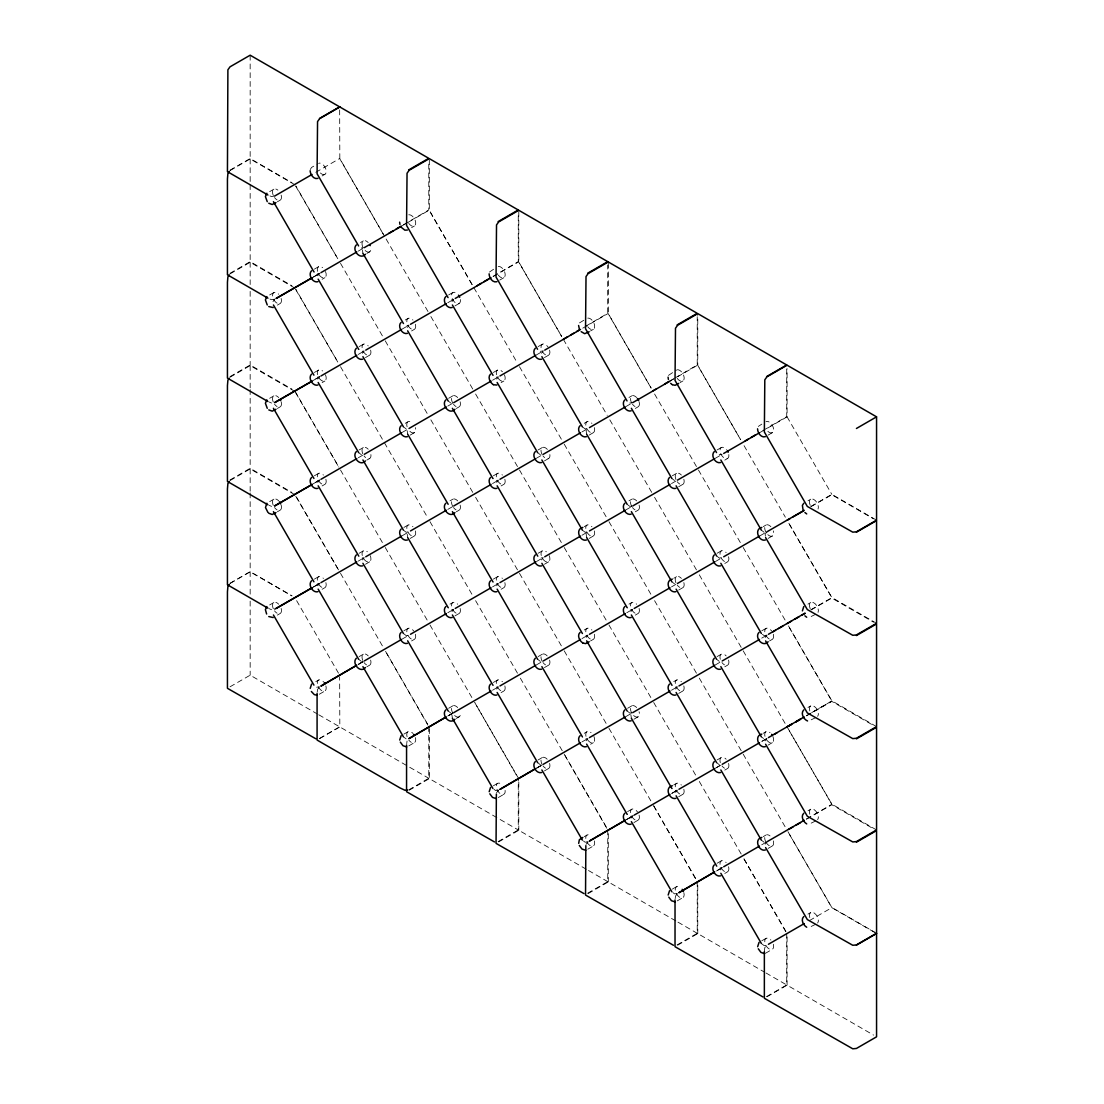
<?xml version="1.0" encoding="UTF-8"?>
<svg xmlns="http://www.w3.org/2000/svg" width="1104" height="1104" viewBox="0 0 1104 1104"><rect width="100%" height="100%" fill="white"/><g stroke="black" fill="none" stroke-linecap="round" stroke-linejoin="round"><path stroke-width="0.75" stroke-dasharray="5 3.75" d="M764.354 951.51L764.81 947.591L766.949 945.121L764.051 945.548L761.346 943.451M317.234 691.987L317.552 689.379L319.691 686.909M406.727 743.641L407.045 741.046M675.179 898.642L675.496 896.034L677.635 893.564M310.224 169.547L311.59 167.422L317.193 164.192M489.445 272.067L496.165 267.513M668.417 375.401L676.531 370.033M758.296 426.42L761.815 424.129M272.964 301.613L274.772 299.322M317.704 275.779L319.511 273.488L316.627 273.902L313.922 271.819M317.704 379.1L319.511 376.809L316.627 377.237M362.443 353.266L364.265 350.975L361.367 351.403L358.662 349.319M407.183 327.446L409.004 325.142L406.106 325.57L403.415 323.486M451.922 301.613L453.744 299.308L450.763 299.695M317.704 482.434L319.511 480.143L316.627 480.571M317.704 585.769L319.511 583.464L316.627 583.892M496.676 379.1L498.484 376.809L495.599 377.237L492.895 375.139M362.443 559.935L364.265 557.644L361.367 558.058L358.662 555.974M541.415 353.266L543.237 350.975M496.676 482.434L498.484 480.143L495.599 480.571L492.895 478.474M582.374 426.806L585.079 428.904L587.977 428.476L586.155 430.767L586.624 434.148M451.922 611.602L453.744 609.298L450.846 609.725L448.155 607.642M496.676 585.769L498.484 583.464L495.599 583.892L492.895 581.808M541.415 559.935L543.237 557.63L540.339 558.058L537.634 555.974M582.374 530.141L585.079 532.225L587.977 531.811L586.155 534.101L586.624 537.482M496.676 689.089L498.484 686.798L495.599 687.226L492.895 685.129M586.155 637.422L587.977 635.131L585.079 635.559L582.374 633.461M630.895 611.588L632.716 609.298L629.818 609.725L627.127 607.642M586.155 740.756L587.977 738.466L585.079 738.893L582.374 736.796M766.949 531.907L765.127 534.198L765.596 537.579M675.648 689.089L677.456 686.798L674.558 687.226L671.867 685.129M765.127 637.532L766.949 635.242M630.895 818.257L632.716 815.953L629.818 816.38L627.127 814.297M675.648 792.424L677.456 790.133L674.558 790.547L671.867 788.463M765.127 740.853L766.949 738.562M720.388 869.911L722.195 867.62L719.311 868.048L716.606 865.964M765.127 844.187L766.949 841.897M496.524 792.7L498.663 790.229M586.017 844.367L588.156 841.897M579.503 322.879L584.251 319.994M403.581 224.719L428.78 209.981L428.78 161.764M493.06 276.373L518.259 261.648L518.259 213.431M585.52 326.315L607.752 313.315L607.752 265.098M670.556 380.576L673.523 378.838M674.999 377.968L697.231 364.982L697.231 316.751M358.234 664.387L362.692 661.779M359.104 664.015L363.547 661.42M763.002 430.505L786.724 416.636L786.724 368.419M447.727 716.041L452.171 713.446M537.206 767.708L541.664 765.113M536.585 768.218L542.519 764.741L536.516 768.177M722.113 867.578L715.558 871.539L722.195 867.62M230.032 170.154L250.166 158.534L291.925 182.643M230.032 170.568L250.166 158.948L294.906 184.768M269.652 191.641L273.847 189.212M315.785 172.307L339.646 158.534L384.399 236.021M277.38 201.784L280.181 200.169M322.12 175.95L324.921 174.335A6.334 3.657 60 0 0 324.921 167.035A6.334 3.657 60 0 0 318.587 163.378M230.032 273.281L250.166 261.648L291.925 285.757M230.032 273.889L250.166 262.269L294.906 288.103M269.652 294.961L273.847 292.546M314.392 269.128L318.587 266.713M360.539 242.494L363.326 240.879M312.805 277.352L320.257 273.047L312.805 277.27M358.289 251.091L364.265 247.655M402.298 225.699L407.514 222.677M408.259 222.249L429.139 210.188L473.023 286.198L429.318 210.298L429.318 158.631M277.38 305.118L280.181 303.503M322.12 279.284L324.921 277.67M366.859 253.451L369.661 251.836A6.334 3.657 60 0 0 370.627 246.772M411.613 227.617L414.4 226.003M230.032 376.602L250.166 364.982L291.925 389.091M230.032 377.223L250.166 365.603L294.906 391.437M269.652 398.296L273.847 395.867M314.392 372.462L318.587 370.047M359.131 346.628L363.326 344.213M405.278 319.994L408.08 318.38M448.624 294.961L452.819 292.546M312.805 380.687L320.257 376.381L312.805 380.604M358.289 354.425L365.01 350.548M402.298 329.02L409.004 325.142M447.782 302.758L454.489 298.88M493.267 276.497L518.618 261.855L561.646 336.375M277.38 408.452L280.181 406.838M322.12 382.619L324.921 381.004M365.465 357.586L369.661 355.171M411.613 330.952L414.4 329.337M454.945 305.918L459.14 303.503M499.698 280.099L503.893 277.67M230.032 479.936L250.166 468.317L291.925 492.425M230.032 480.557L250.166 468.924L294.906 494.758M269.652 501.63L273.847 499.201M314.392 475.796L318.587 473.368M359.131 449.963L363.326 447.534M405.278 423.315L408.08 421.7A6.334 3.657 60 0 1 412.951 423.398M448.624 398.296L452.819 395.867M493.364 372.462L497.559 370.033M538.103 346.628L542.299 344.2M312.805 484.021L320.257 479.716L312.805 483.938M358.289 457.76L364.265 454.31M402.298 432.354L409.004 428.476M447.782 406.093L453.744 402.643M492.522 380.259L498.484 376.809M536.516 354.853L543.982 350.548M582.76 328.164L608.111 313.522L651.125 388.042M277.38 511.773L280.181 510.158M322.12 485.939L324.921 484.325M366.859 460.106L369.661 458.491M410.205 435.086L414.4 432.658A6.334 3.657 60 0 0 415.38 427.593M456.352 408.452L459.14 406.838M501.092 382.619L503.893 381.004M544.438 357.586L548.633 355.171M590.571 330.952L593.372 329.337M230.032 583.271L250.166 571.637L291.925 595.746M230.032 583.478L250.166 571.844L291.925 595.953M269.652 604.951L273.847 602.536M314.392 579.117L318.587 576.702M359.131 553.283L363.326 550.868M403.885 527.45L408.08 525.035M450.018 500.816L452.819 499.201M493.364 475.796L497.559 473.368M538.103 449.963L542.299 447.534M584.251 423.315L587.052 421.7M628.99 397.481L631.792 395.867M312.805 587.342L320.257 583.036L312.805 587.259M358.289 561.08L365.01 557.203M402.298 535.675L409.004 531.811L406.106 532.238L403.415 530.141M447.782 509.413L453.744 505.977M492.522 483.58L498.484 480.143M536.516 458.188L543.237 454.31M582.001 431.912L587.977 428.476M626.009 406.52L632.716 402.643M670.004 381.115L676.711 377.237M677.456 376.809L697.59 365.189L740.618 439.696L697.769 365.286L697.769 313.619M277.38 615.107L280.181 613.493M322.12 589.274L324.921 587.659M365.465 564.254L369.661 561.826M410.205 538.421L414.4 535.992M456.352 511.773L459.14 510.158M501.092 485.939L503.893 484.325M544.438 460.92L548.633 458.491M589.177 435.086L593.372 432.658M635.324 408.439L638.112 406.824M680.064 382.619L682.865 380.99M230.032 686.798L250.166 675.179L317.276 713.929M315.799 681.637L318.587 680.023M359.131 656.618L363.326 654.203M403.885 630.784L408.08 628.369M450.018 604.15L452.819 602.536M493.364 579.117L497.559 576.702M538.103 553.283L542.299 550.868M584.251 526.649L587.052 525.035M628.99 500.816L631.792 499.201M672.336 475.796L676.531 473.368M717.076 449.963L721.271 447.534M358.289 664.415L363.52 661.393M402.298 639.009L409.004 635.131L406.106 635.559L403.415 633.475M447.782 612.748L454.489 608.87M492.522 586.914L498.484 583.464M536.516 561.508L543.982 557.203M582.001 535.247L587.977 531.811M626.009 509.841L632.716 505.977L629.818 506.391L627.127 504.307M671.494 483.58L677.456 480.143M715.489 458.188L722.195 454.31M760.228 432.354L787.083 416.843L787.083 368.626M319.318 694.223L324.921 690.994M366.859 666.775L369.661 665.16M411.613 640.941L414.4 639.326M454.945 615.908L459.14 613.493M501.092 589.274L503.893 587.659M544.438 564.241L548.633 561.826M589.177 538.421L593.372 535.992M635.324 511.773L638.112 510.158M678.67 486.754L682.865 484.325M724.804 460.106L727.605 458.491M768.149 435.086L772.345 432.658A6.334 3.657 60 0 0 772.345 425.357A6.334 3.657 60 0 0 766.024 421.7M319.511 738.466L339.646 726.846M319.691 738.562L339.825 726.943L339.646 676.904M403.885 734.119L408.08 731.69A6.334 3.657 60 0 1 412.951 733.387M448.624 708.285L452.819 705.856M493.364 682.451L497.559 680.023M538.103 656.618L542.299 654.189M584.251 629.984L587.052 628.355M628.99 604.15L631.792 602.536M673.73 578.317L676.531 576.702M717.076 553.283L721.271 550.868M763.223 526.649L766.024 525.035M807.962 500.816L810.764 499.201M492.522 690.248L498.484 686.798M536.516 664.843L543.237 660.965M582.001 638.581L587.977 635.131M626.755 612.748L633.461 608.87M671.494 586.914L677.456 583.464M715.489 561.508L722.195 557.63L719.311 558.058L716.606 555.974M760.228 535.675L766.949 531.797M810.943 506.405L831.823 494.344L876.562 520.177M408.811 745.876L414.4 742.647M456.352 718.428L459.14 716.813A6.334 3.657 60 0 0 460.12 711.749M501.092 692.608L503.893 690.994M544.438 667.575L548.633 665.16M590.571 640.941L593.372 639.326M635.324 615.107L638.112 613.493M678.67 590.074L682.865 587.659M724.804 563.44L727.605 561.826M768.149 538.407L772.345 535.992A6.334 3.657 60 0 0 773.311 530.914M408.646 789.926L428.78 778.292L428.78 726.639M409.184 790.229L429.318 778.61L518.259 829.96L518.259 778.292M493.364 785.786L497.559 783.357M538.103 759.952L542.299 757.523M584.251 733.304L587.052 731.69M627.596 708.285L631.792 705.856M673.73 681.637L676.531 680.023M717.076 656.618L721.271 654.189A6.334 3.657 60 0 1 726.156 655.886M761.815 630.784L766.024 628.355M807.962 604.136L810.764 602.522M582.001 741.902L587.977 738.466M626.009 716.51L632.716 712.632L629.818 713.06L627.127 710.962M671.494 690.248L678.201 686.371M715.489 664.843L722.195 660.965M761.719 638.14L767.694 634.703M810.943 609.725L831.823 597.678L787.939 521.668M498.29 797.543L503.893 794.314M544.438 770.909L548.633 768.481M590.571 744.262L593.372 742.647M633.917 719.242L638.112 716.813A6.334 3.657 60 0 0 639.092 711.749M678.67 693.409L682.865 690.98M724.804 666.775L727.605 665.146M769.543 640.941L772.345 639.326M815.69 614.293L808.39 617.84M498.125 841.593L518.259 829.96M498.663 841.897L518.797 830.277L586.997 869.648M584.251 836.639L587.052 835.024M627.596 811.606L631.792 809.191M673.73 784.972L676.531 783.357M717.076 759.938L721.271 757.523A6.334 3.657 60 0 1 726.156 759.221M763.223 733.304L766.024 731.69M807.962 707.471L810.764 705.856M626.755 819.403L632.716 815.953M671.494 793.569L677.456 790.133M716.234 767.735L722.195 764.299M762.464 741.046L766.949 738.466L764.051 738.893L761.346 736.796M811.688 712.632L831.823 700.999L787.083 623.512M672.239 793.141L678.201 789.691M715.489 768.163L719.96 765.583M761.719 741.474L767.694 738.038M806.472 715.64L831.823 700.999M587.783 849.211L593.372 845.981M633.917 822.577L638.112 820.148M678.67 796.743L682.865 794.314M724.804 770.095L727.605 768.481M768.149 745.076L772.345 742.647M815.69 717.628L808.39 721.174M587.618 893.246L607.752 881.627L607.752 829.96M588.156 893.564L608.29 881.93L676.476 921.302M672.336 889.106L676.531 886.691M717.076 863.273L721.271 860.858M763.223 836.639L766.024 835.024M807.962 810.805L810.764 809.191M761.719 844.808L766.949 841.786M806.472 818.975L831.823 804.333L787.083 726.832M677.263 900.878L682.865 897.649M724.804 873.43L727.605 871.815M768.149 848.396L772.345 845.981M815.69 820.948L808.39 824.495M677.097 944.914L697.231 933.294L697.231 881.627M677.635 945.217L697.769 933.598L764.479 972.113M761.815 940.774L766.024 938.345M807.962 914.126L810.764 912.511M809.453 920.584L831.823 907.667L876.562 933.501M765.348 953.345L772.345 949.302M815.69 924.283L808.39 927.829M766.59 996.581L786.724 984.961L786.724 933.294M766.949 996.788L787.083 985.154L873.581 1035.097M313.55 276.994L319.511 273.585M313.55 586.983L319.511 583.574M810.943 506.667L831.823 494.758L873.581 518.866M810.943 610.001L831.823 598.092L873.581 622.201M806.472 715.875L831.823 701.413L873.581 725.521M806.472 819.209L831.823 804.747L873.581 828.856M274.772 299.115L271.57 299.722L269.141 298.701M274.772 195.988L271.57 196.595L269.141 195.56M361.27 248.027L364.168 247.6M540.242 351.348L543.14 350.92M629.735 403.015L632.633 402.587M719.215 454.682L722.113 454.255M316.627 687.226L319.511 686.798M766.949 635.131L764.051 635.559L761.346 633.461M498.484 790.133L495.599 790.561L492.895 788.463M587.977 841.786L585.079 842.214L582.374 840.13M677.456 893.453L674.558 893.881L671.867 891.797M269.141 402.022L271.57 403.057M269.141 505.356L271.57 506.377M269.141 608.677L271.57 609.712M876.562 623.305L831.823 597.471L787.939 521.764M876.562 726.625L831.823 700.792L787.939 625.099M876.562 829.96L831.823 804.126L787.939 728.419M876.562 933.294L831.823 907.46L787.939 831.754M318.766 714.785L428.78 778.292M588.473 870.504L607.752 881.627M677.966 922.157L697.231 933.294M765.969 972.969L786.724 984.961M761.346 530.141L764.051 532.225M671.867 478.474L674.558 480.571M537.634 452.64L540.339 454.738M448.155 400.973L450.846 403.07M671.867 581.808L674.558 583.892M716.606 659.295L719.311 661.393M403.415 426.806L406.106 428.904M358.662 452.64L361.367 454.738M716.606 762.629L719.311 764.727M537.634 659.295L540.339 661.393M761.346 840.13L764.051 842.214M537.634 762.629L540.339 764.727M448.155 710.962L450.846 713.06M358.662 659.309L361.367 661.393M403.415 736.796L406.106 738.893M295.775 186.259L337.934 258.998L295.775 185.858M295.775 289.593L337.934 362.319L295.775 289.179M295.775 392.914L338.79 467.13M295.775 496.248L338.79 570.464M787.083 416.843L831.823 494.344M744.055 445.657L785.358 517.196M654.575 394.004L696.734 467.02M698.459 470L740.618 543.03M743.199 547.501L785.358 620.531M563.371 339.356L607.241 415.366M609.822 419.837L651.995 492.853M654.575 497.324L696.734 570.354M699.315 574.825L741.474 647.855M743.199 650.836L785.358 723.851M473.878 287.689L516.907 362.209M519.487 366.68L561.646 439.696M564.227 444.167L606.386 517.196M608.966 521.668L651.995 596.188M654.575 600.659L696.734 673.688M699.315 678.16L741.474 751.175M743.199 754.156L786.214 828.676M787.939 831.657L831.823 907.667M386.11 239.002L428.283 312.032M430.864 316.503L473.023 389.533M475.603 394.004L517.762 467.02M519.487 470L561.646 543.03M564.227 547.501L606.386 620.531M608.966 625.002L651.125 698.032M653.706 702.503L696.734 777.009M699.315 781.48L742.33 856M744.055 858.981L786.214 932.011M340.515 263.345L382.674 336.375M385.255 340.846L428.283 415.366M430.864 419.837L473.023 492.853M475.603 497.324L517.762 570.354M519.487 573.335L562.502 647.855M564.227 650.836L606.386 723.851M608.966 728.323L651.125 801.352M653.706 805.823L696.734 880.343M340.515 366.68L382.674 439.709M384.399 442.69L427.414 517.196M429.994 521.668L473.023 596.188M475.603 600.659L517.762 673.688M520.343 678.16L562.502 751.175M564.227 754.156L607.241 828.676M294.906 391.023L338.79 467.033M340.515 470.014L382.674 543.03M385.255 547.501L427.414 620.531M429.994 625.002L472.153 698.032M518.618 778.499L474.734 702.503L517.403 776.816M296.631 497.324L338.79 570.354M340.515 573.335L383.53 647.855M427.414 723.865L385.255 650.836L427.924 725.149M296.631 600.659L338.79 673.688M651.056 387.987L608.29 313.619L608.29 261.965M561.563 336.334L518.797 261.965L518.797 210.298M743.958 858.926L785.869 931.804M383.447 234.49L339.825 158.631L339.646 106.867M653.623 805.768L696.376 880.136M564.986 755.591L606.896 828.469M630.895 714.923L631.364 718.304M451.922 714.923L452.392 718.304M407.183 430.767L407.652 434.148M407.183 534.101L407.652 537.482M362.443 249.946L362.912 253.327M787.083 936.937L787.083 985.154M697.769 885.38L697.769 933.598M608.29 833.713L608.29 881.93M518.797 782.046L518.797 830.277M429.318 728.668L429.318 778.61M250.166 55.2L250.166 158.534M250.166 158.948L250.166 182.905M250.166 184.616L250.166 261.648M250.166 262.269L250.166 284.528M250.166 291.373L250.166 364.982M250.166 365.603L250.166 387.849M250.166 389.56L250.166 468.317M250.166 468.924L250.166 491.183M250.166 492.895L250.166 594.242M250.166 601.128L250.166 675.179M415.38 634.248A6.334 3.657 60 0 1 411.53 639.161A6.334 3.657 60 0 1 406.921 630.011A6.334 3.657 60 0 1 413.724 630.977M809.784 917.59A6.334 3.657 60 0 1 814.366 913.105A6.334 3.657 60 0 1 817.65 923.013M504.859 685.915A6.334 3.657 60 0 1 501.313 690.966A6.334 3.657 60 0 1 496.289 682.272A6.334 3.657 60 0 1 502.444 681.72M639.092 608.414A6.334 3.657 60 0 1 635.531 613.465A6.334 3.657 60 0 1 630.522 604.771A6.334 3.657 60 0 1 636.663 604.219M549.185 555.629A6.334 3.657 60 0 1 546.908 562.074A6.334 3.657 60 0 1 541.001 554.111A6.334 3.657 60 0 1 546.342 551.779M370.627 660.082A6.334 3.657 60 0 1 369.329 665.312A6.334 3.657 60 0 1 364.016 662.538M362.774 660.399A6.334 3.657 60 0 1 363.037 654.396A6.334 3.657 60 0 1 368.212 655.886M549.861 454.544A6.334 3.657 60 0 1 547.957 458.753A6.334 3.657 60 0 1 542.989 455.883M542.299 454.848A6.334 3.657 60 0 1 542.009 447.741A6.334 3.657 60 0 1 547.957 450.156M594.338 427.593A6.334 3.657 60 0 1 590.792 432.644A6.334 3.657 60 0 1 585.769 423.95A6.334 3.657 60 0 1 591.923 423.398M549.599 763.416A6.334 3.657 60 0 1 548.302 768.632A6.334 3.657 60 0 1 542.989 765.859M542.299 764.837A6.334 3.657 60 0 1 541.747 757.993A6.334 3.657 60 0 1 547.184 759.221M638.112 716.813A6.334 3.657 60 0 1 633.241 715.13M631.792 713.17A6.334 3.657 60 0 1 631.24 706.325A6.334 3.657 60 0 1 636.663 707.554M281.147 505.094A6.334 3.657 60 0 1 279.85 510.31A6.334 3.657 60 0 1 274.523 507.536M273.295 505.411A6.334 3.657 60 0 1 273.557 499.408A6.334 3.657 60 0 1 278.719 500.899M683.831 479.26A6.334 3.657 60 0 1 682.534 484.477A6.334 3.657 60 0 1 677.207 481.703M675.979 479.564A6.334 3.657 60 0 1 676.241 473.575A6.334 3.657 60 0 1 681.403 475.065M281.147 401.759A6.334 3.657 60 0 1 279.85 406.99A6.334 3.657 60 0 1 274.523 404.216M273.295 402.077A6.334 3.657 60 0 1 273.557 396.074A6.334 3.657 60 0 1 278.719 397.564M810.198 505.397A6.334 3.657 60 0 1 813.482 499.284A6.334 3.657 60 0 1 818.064 509.041M594.338 530.927A6.334 3.657 60 0 1 590.792 535.978A6.334 3.657 60 0 1 585.769 527.27A6.334 3.657 60 0 1 591.923 526.732M460.12 401.759A6.334 3.657 60 0 1 458.822 406.99A6.334 3.657 60 0 1 453.496 404.216M452.819 403.181A6.334 3.657 60 0 1 452.267 396.336A6.334 3.657 60 0 1 457.691 397.564M594.338 634.248A6.334 3.657 60 0 1 590.792 639.299A6.334 3.657 60 0 1 585.769 630.605A6.334 3.657 60 0 1 591.923 630.053M324.921 174.335A6.334 3.657 60 0 1 318.587 170.692M810.198 608.732A6.334 3.657 60 0 1 813.482 602.618A6.334 3.657 60 0 1 818.064 612.375M504.445 374.794A6.334 3.657 60 0 1 501.878 381.184A6.334 3.657 60 0 1 496.262 372.6A6.334 3.657 60 0 1 502.444 371.731M772.897 736.451A6.334 3.657 60 0 1 770.62 742.895A6.334 3.657 60 0 1 764.713 734.933A6.334 3.657 60 0 1 770.054 732.601M460.12 608.414A6.334 3.657 60 0 1 456.573 613.465A6.334 3.657 60 0 1 451.55 604.771A6.334 3.657 60 0 1 457.691 604.219M370.889 454.544A6.334 3.657 60 0 1 368.984 458.753A6.334 3.657 60 0 1 364.016 455.883M362.774 453.744A6.334 3.657 60 0 1 363.037 447.741A6.334 3.657 60 0 1 368.212 449.231M728.571 556.747A6.334 3.657 60 0 1 725.024 561.798A6.334 3.657 60 0 1 720.001 553.104A6.334 3.657 60 0 1 726.156 552.552M325.887 479.26A6.334 3.657 60 0 1 322.34 484.311A6.334 3.657 60 0 1 317.317 475.617A6.334 3.657 60 0 1 323.472 475.065M587.728 318.118A6.334 3.657 60 0 1 593.579 322.396A6.334 3.657 60 0 1 593.579 329.199A6.334 3.657 60 0 1 587.728 326.715M683.831 789.25A6.334 3.657 60 0 1 680.285 794.3A6.334 3.657 60 0 1 675.262 785.606A6.334 3.657 60 0 1 681.403 785.054M677.207 369.785A6.334 3.657 60 0 1 683.059 374.049A6.334 3.657 60 0 1 683.059 380.866A6.334 3.657 60 0 1 677.207 378.382M773.311 634.248A6.334 3.657 60 0 1 769.474 639.161A6.334 3.657 60 0 1 764.865 630.011A6.334 3.657 60 0 1 771.668 630.977M504.859 582.581A6.334 3.657 60 0 1 501.313 587.632A6.334 3.657 60 0 1 496.289 578.938A6.334 3.657 60 0 1 502.444 578.399M460.12 505.094A6.334 3.657 60 0 1 458.822 510.31A6.334 3.657 60 0 1 453.496 507.536M452.819 506.501A6.334 3.657 60 0 1 452.267 499.657A6.334 3.657 60 0 1 457.691 500.899M325.473 374.794A6.334 3.657 60 0 1 323.196 381.239A6.334 3.657 60 0 1 317.29 373.276A6.334 3.657 60 0 1 322.63 370.958M809.784 710.921A6.334 3.657 60 0 1 814.366 706.45A6.334 3.657 60 0 1 817.65 716.358M728.571 660.082A6.334 3.657 60 0 1 727.274 665.312A6.334 3.657 60 0 1 721.947 662.538M720.305 659.267A6.334 3.657 60 0 1 721.271 654.189M414.4 432.658A6.334 3.657 60 0 1 409.529 430.974M407.1 426.779A6.334 3.657 60 0 1 408.08 421.7M370.627 350.092A6.334 3.657 60 0 1 367.08 355.143A6.334 3.657 60 0 1 362.057 346.449A6.334 3.657 60 0 1 368.212 345.897M772.345 535.992A6.334 3.657 60 0 1 767.473 534.295M766.024 532.335A6.334 3.657 60 0 1 765.458 525.49A6.334 3.657 60 0 1 770.896 526.732M639.092 505.094A6.334 3.657 60 0 1 637.795 510.31A6.334 3.657 60 0 1 632.468 507.536M631.792 506.501A6.334 3.657 60 0 1 631.24 499.657A6.334 3.657 60 0 1 636.663 500.899M369.661 251.836A6.334 3.657 60 0 1 364.789 250.139M362.774 247.075A6.334 3.657 60 0 1 363.037 241.086A6.334 3.657 60 0 1 368.212 242.576M460.368 299.543A6.334 3.657 60 0 1 455.98 303.186A6.334 3.657 60 0 1 451.591 294.478A6.334 3.657 60 0 1 457.691 294.244M415.38 324.259A6.334 3.657 60 0 1 411.82 329.309A6.334 3.657 60 0 1 406.81 320.615A6.334 3.657 60 0 1 412.951 320.063M408.756 214.797A6.334 3.657 60 0 1 414.607 219.061A6.334 3.657 60 0 1 414.607 225.878A6.334 3.657 60 0 1 408.756 223.381M281.147 195.104A6.334 3.657 60 0 1 279.85 200.321A6.334 3.657 60 0 1 274.523 197.561M273.295 195.422A6.334 3.657 60 0 1 273.295 189.681A6.334 3.657 60 0 1 277.891 190.136M728.833 454.544A6.334 3.657 60 0 1 724.141 457.994A6.334 3.657 60 0 1 720.208 448.914A6.334 3.657 60 0 1 726.929 450.156M772.345 432.658A6.334 3.657 60 0 1 766.024 429.014M504.859 479.26A6.334 3.657 60 0 1 501.313 484.311A6.334 3.657 60 0 1 496.289 475.617A6.334 3.657 60 0 1 502.444 475.065M281.147 298.439A6.334 3.657 60 0 1 277.601 303.49A6.334 3.657 60 0 1 272.578 294.782A6.334 3.657 60 0 1 278.719 294.244M809.784 814.255A6.334 3.657 60 0 1 814.366 809.784A6.334 3.657 60 0 1 817.65 819.679M415.38 530.927A6.334 3.657 60 0 1 411.82 535.978A6.334 3.657 60 0 1 406.81 527.284A6.334 3.657 60 0 1 412.951 526.732M639.092 401.759A6.334 3.657 60 0 1 637.795 406.976A6.334 3.657 60 0 1 632.468 404.216M631.792 403.181A6.334 3.657 60 0 1 631.24 396.336A6.334 3.657 60 0 1 636.663 397.564M728.571 763.416A6.334 3.657 60 0 1 727.274 768.632A6.334 3.657 60 0 1 721.947 765.859M720.305 762.588A6.334 3.657 60 0 1 721.271 757.523M370.213 555.629A6.334 3.657 60 0 1 367.936 562.074A6.334 3.657 60 0 1 362.029 554.111A6.334 3.657 60 0 1 367.37 551.779M325.473 271.474A6.334 3.657 60 0 1 323.196 277.918A6.334 3.657 60 0 1 317.29 269.956A6.334 3.657 60 0 1 322.63 267.623M549.599 350.092A6.334 3.657 60 0 1 545.762 355.005A6.334 3.657 60 0 1 541.139 345.856A6.334 3.657 60 0 1 547.957 346.822M549.599 660.082A6.334 3.657 60 0 1 548.302 665.312A6.334 3.657 60 0 1 542.989 662.538M542.299 661.503A6.334 3.657 60 0 1 541.747 654.658A6.334 3.657 60 0 1 547.184 655.886M683.831 582.581A6.334 3.657 60 0 1 682.534 587.811A6.334 3.657 60 0 1 677.207 585.037M675.979 582.898A6.334 3.657 60 0 1 676.241 576.895A6.334 3.657 60 0 1 681.403 578.386M683.831 685.915A6.334 3.657 60 0 1 680.285 690.966A6.334 3.657 60 0 1 675.262 682.272A6.334 3.657 60 0 1 681.403 681.72M728.571 866.737A6.334 3.657 60 0 1 725.024 871.787A6.334 3.657 60 0 1 720.001 863.093A6.334 3.657 60 0 1 726.156 862.541M498.235 266.464A6.334 3.657 60 0 1 504.086 270.728A6.334 3.657 60 0 1 504.086 277.532A6.334 3.657 60 0 1 498.235 275.048M325.887 685.915A6.334 3.657 60 0 1 322.34 690.966A6.334 3.657 60 0 1 317.317 682.272A6.334 3.657 60 0 1 323.472 681.72M773.311 944.237A6.334 3.657 60 0 1 769.764 949.288A6.334 3.657 60 0 1 764.741 940.594A6.334 3.657 60 0 1 770.896 940.042M281.147 608.428A6.334 3.657 60 0 1 279.85 613.645A6.334 3.657 60 0 1 274.523 610.871M273.295 608.732A6.334 3.657 60 0 1 273.557 602.743A6.334 3.657 60 0 1 278.719 604.233M594.338 840.917A6.334 3.657 60 0 1 591.082 846.078A6.334 3.657 60 0 1 585.741 837.922A6.334 3.657 60 0 1 591.082 835.935M639.092 815.083A6.334 3.657 60 0 1 635.242 819.996A6.334 3.657 60 0 1 630.632 810.833A6.334 3.657 60 0 1 637.436 811.813M459.14 716.813A6.334 3.657 60 0 1 454.268 715.13M452.819 713.17A6.334 3.657 60 0 1 452.267 706.325A6.334 3.657 60 0 1 457.691 707.554M593.924 736.451A6.334 3.657 60 0 1 591.647 742.895A6.334 3.657 60 0 1 585.741 734.933A6.334 3.657 60 0 1 591.082 732.614M325.887 582.595A6.334 3.657 60 0 1 322.34 587.645A6.334 3.657 60 0 1 317.317 578.938A6.334 3.657 60 0 1 323.472 578.399M773.311 840.903A6.334 3.657 60 0 1 772.013 846.133A6.334 3.657 60 0 1 766.7 843.359M766.024 842.324A6.334 3.657 60 0 1 765.238 835.783A6.334 3.657 60 0 1 770.054 835.935M415.38 737.582A6.334 3.657 60 0 1 414.083 742.799A6.334 3.657 60 0 1 408.756 740.039M407.1 736.768A6.334 3.657 60 0 1 408.08 731.69M683.831 892.57A6.334 3.657 60 0 1 680.575 897.731A6.334 3.657 60 0 1 675.22 889.576A6.334 3.657 60 0 1 680.575 887.602M505.108 790.367A6.334 3.657 60 0 1 500.719 793.997A6.334 3.657 60 0 1 496.331 785.289A6.334 3.657 60 0 1 502.444 785.054M453.04 713.087L447.106 716.551L452.999 713.06M633.489 815.539L626.078 819.872L633.461 815.525"/><path stroke-width="1.5" d="M496.372 794.011L496.055 843.387L583.961 893.605M585.851 845.678L585.534 895.054L673.454 945.272M229.315 584.471L227.893 586.459L227.438 591.896L227.438 688.303L315.854 738.811M229.315 171.562L227.893 173.549L227.438 178.972L227.438 274.799L267.941 298.177M229.315 274.896L227.893 276.883L227.438 282.293L227.438 378.12L267.941 401.511M229.315 378.217L227.893 380.218L227.438 385.627L227.438 481.454L267.941 504.845M229.315 481.551L227.893 483.538L227.438 488.948L227.438 584.789L267.941 608.166M266.851 193.255L265.402 196.581L267.251 201.659M266.851 296.576L265.402 299.902L267.251 304.98M311.59 270.742C307.602 274.523 312.667 283.286 317.924 281.713M356.344 244.922C351.445 249.683 360.042 260.503 365.465 254.265M266.851 399.91L265.402 403.236L267.251 408.314M311.59 374.077C307.602 377.844 312.667 386.621 317.924 385.034M356.344 348.243C352.342 352.01 357.406 360.787 362.664 359.2M401.083 322.409C397.081 326.177 402.146 334.954 407.404 333.367M445.823 296.576C441.835 300.343 446.885 309.12 452.157 307.533M266.851 503.245L265.484 507.55L267.982 512.504M311.59 477.411C307.602 481.178 312.667 489.941 317.924 488.368M356.344 451.577C351.445 456.338 360.042 467.158 365.465 460.92M401.083 425.744C397.081 429.511 402.146 438.274 407.404 436.701M445.823 399.91C440.924 404.685 449.521 415.49 454.945 409.253M490.562 374.077C487.278 377.085 490.093 382.646 493.295 384.634M535.316 348.243C531.314 352.01 536.378 360.773 541.636 359.2M266.851 606.565L265.388 609.643L266.63 614.003M311.59 580.732C307.602 584.513 312.667 593.276 317.924 591.703M356.344 554.898C352.342 558.679 357.406 567.442 362.664 565.869M401.083 529.078C397.081 532.846 402.146 541.609 407.404 540.035M445.823 503.245C440.924 508.006 449.521 518.825 454.945 512.587M490.562 477.411C486.574 481.178 491.639 489.941 496.897 488.368M535.316 451.577C531.314 455.345 536.378 464.108 541.636 462.535M580.055 425.744C576.053 429.511 581.118 438.274 586.376 436.701M624.795 399.91C620.793 403.678 625.858 412.441 631.129 410.867M311.59 684.066L310.224 688.372M356.344 658.232C351.445 663.007 360.042 673.813 365.465 667.575M401.083 632.399C397.081 636.166 402.146 644.943 407.404 643.356M445.823 606.565C441.835 610.333 446.885 619.109 452.157 617.522M490.562 580.732C486.574 584.499 491.639 593.276 496.897 591.689M535.316 554.898C531.314 558.679 536.378 567.442 541.636 565.869M624.795 503.231C620.793 507.012 625.858 515.775 631.129 514.202M669.535 477.411C665.546 481.178 670.597 489.941 675.869 488.368M714.288 451.577C710.286 455.345 715.351 464.108 720.608 462.535M401.083 735.733L399.717 740.039M445.823 709.9C440.924 714.661 449.521 725.48 454.945 719.242M490.562 684.066C486.574 687.833 491.639 696.596 496.897 695.023M535.316 658.232C531.314 662 536.378 670.763 541.636 669.19M580.055 632.399C576.771 635.421 579.586 640.969 582.774 642.956M624.795 606.565C620.793 610.333 625.858 619.109 631.129 617.522M714.288 554.898C710.286 558.665 715.351 567.442 720.608 565.855M803.767 503.231L802.387 505.37L803.022 509.648M490.562 787.4L489.196 791.706M535.316 761.567C531.314 765.334 536.378 774.097 541.636 772.524M580.055 735.733C576.053 739.501 581.118 748.264 586.376 746.69M624.795 709.9C620.793 713.667 625.858 722.43 631.129 720.857M669.535 684.066C665.546 687.833 670.597 696.596 675.869 695.023M714.288 658.232C710.286 662 715.351 670.763 720.608 669.19M759.028 632.399C754.129 637.174 762.726 647.979 768.149 641.741M803.767 606.565L802.401 610.871M624.795 813.22C620.793 817.001 625.858 825.764 631.129 824.191M714.288 761.567C710.286 765.334 715.351 774.097 720.608 772.524M803.767 709.9C800.276 713.253 803.657 719.435 807.562 720.981M669.535 890.721L668.168 895.04M714.288 864.887C710.286 868.655 715.351 877.432 720.608 875.845M803.767 813.22C800.428 816.311 803.381 821.983 806.707 823.915M759.028 942.388L757.648 946.694M803.767 916.555C800.428 919.646 803.381 925.318 806.707 927.25M388.746 233.372L393.203 230.777M396.17 229.039L400.614 226.444M476.749 285.908L481.206 283.3M484.173 281.575L488.617 278.981M563.275 339.301L567.718 336.706M570.685 334.967L573.652 333.242M576.619 331.504L579.586 329.779M652.768 390.968L655.721 389.229M664.622 384.04L669.065 381.432M321.181 686.039L356.758 665.243L321.002 685.943M745.214 440.896L748.181 439.171M751.148 437.432L755.591 434.838M409.184 738.562L446.237 716.91L409.004 738.466M500.153 789.36L535.73 768.577L499.974 789.263M589.633 841.027L625.209 820.244M679.126 892.694L714.702 871.898L678.946 892.598M319.511 118.487L339.646 106.867M339.825 106.964L319.691 118.597L317.552 121.578L317.083 173.77L358.579 245.93M274.772 195.988L312.059 174.46M275.972 202.598L272.233 204.502L268.769 203.246M408.646 169.947L428.78 158.327L250.166 55.2L230.032 66.82L227.893 69.814L227.438 171.658L267.941 195.035M276.262 298.453L312.059 277.794M321.002 272.619L356.799 251.96M364.265 247.655L401.539 226.127M498.125 221.614L518.259 209.981L429.318 158.631L409.184 170.251L407.045 173.245L406.562 225.437L448.058 297.597M274.772 402.643L312.059 381.115M321.002 375.953L356.799 355.281M365.755 350.12L401.539 329.447M410.495 324.286L446.292 303.614M455.234 298.453L491.032 277.78M275.972 409.253L272.233 411.157L268.769 409.901M587.618 273.268L607.752 261.648L518.797 210.298L498.663 221.918L496.524 224.912L496.055 277.104L537.551 349.264M274.772 505.977L312.059 484.449M321.002 479.274L356.799 458.615M364.265 454.31L401.539 432.782M409.004 428.476L446.292 406.948M453.744 402.643L491.032 381.115M499.974 375.953L535.771 355.281M544.727 350.12L580.511 329.447M275.972 512.587L272.233 514.492L268.769 513.236M589.177 331.752L584.665 333.684L581.173 331.669M677.097 324.935L697.231 313.315L608.29 261.965L588.156 273.585L586.017 276.566L585.534 328.757L627.031 400.931M276.262 608.442L312.059 587.77M321.002 582.608L356.799 561.95M365.755 556.775L401.539 536.116M410.495 530.941L446.292 510.283M453.744 505.977L491.032 484.449M499.974 479.274L535.771 458.615M543.237 454.31L580.511 432.782M589.467 427.607L625.264 406.948M632.716 402.643L670.004 381.115M678.67 383.419L675.193 385.282L672.474 384.772M766.59 376.602L786.724 364.982L697.769 313.619L677.635 325.252L675.496 328.233L675.027 380.425L716.524 452.585M582.857 527.45C574.742 529.037 579.807 541.885 586.376 540.035M364.265 660.965L401.539 639.437M410.495 634.276L446.292 613.603M455.234 608.442L491.032 587.77M499.974 582.608L535.771 561.936M544.727 556.775L580.511 536.116M589.467 530.941L625.264 510.283M632.716 505.977L670.004 484.449M677.456 480.143L714.743 458.615M723.7 453.44L759.483 432.782M856.428 428.476L876.562 416.843L876.562 520.177L856.428 531.797L852.771 532.156L807.341 506.46L764.354 431.995L764.81 379.804L766.949 376.809L787.083 365.189L876.562 416.843M672.336 579.117C664.222 580.69 669.286 593.552 675.869 591.689M761.815 527.45C753.715 529.037 758.779 541.885 765.348 540.022M453.744 712.632L491.032 691.104M499.974 685.943L535.771 665.27M543.237 660.965L580.511 639.437M589.467 634.276L625.264 613.603M634.207 608.442L670.004 587.77M677.456 583.464L714.743 561.936M723.7 556.775L759.483 536.102M766.949 531.797L804.236 510.269M589.177 641.741L585.7 643.604L582.995 643.094M856.428 532.211L876.562 520.591L876.562 623.305L856.428 634.924L852.771 635.283L807.341 609.601L765.596 537.579M543.237 764.299L580.511 742.771M589.467 737.596L625.264 716.938M632.716 712.632L670.004 691.104M678.946 685.943L714.743 665.27M722.195 660.965L759.483 639.437M768.439 634.276L804.982 613.175M772.703 631.916L775.574 630.246M778.444 628.59L782.764 626.106M856.428 635.545L876.562 623.926L876.562 726.625L856.428 738.259L852.771 738.617L807.341 712.922L765.596 640.913M582.857 837.439L579.338 839.744L578.689 843.373M672.336 785.772C664.222 787.359 669.286 800.207 675.869 798.358M761.815 734.119C753.715 735.692 758.779 748.54 765.348 746.69M589.467 840.931L625.264 820.258M634.207 815.097L670.004 794.438M678.946 789.263L714.743 768.605M722.195 764.299L759.483 742.771M768.439 737.596L804.236 716.938M774.139 734.408L777.009 732.752M796.025 721.671L800.497 719.09M856.428 738.866L876.562 727.246L876.562 829.96L856.428 841.579L852.771 841.938L807.341 816.256L765.596 744.234M761.815 837.439C753.715 839.026 758.779 851.874 765.348 850.011M723.7 866.764L759.483 846.092M766.949 841.786L804.236 820.258M856.428 842.2L876.562 830.581L876.562 1036.822L856.428 1048.455L852.771 1048.8L764.354 998.278L764.354 951.51M768.439 944.265L804.236 923.593M876.562 933.294L856.428 944.914L852.771 945.272L807.341 919.591L765.596 847.568M856.428 945.121L876.562 933.501M276.262 298.259L312.059 277.835M274.772 402.436L312.059 381.17M274.772 505.77L312.059 484.504M274.772 609.091L312.059 587.825M787.083 520.288L790.064 518.576M793.045 516.879L803.491 510.917M787.083 623.608L791.554 621.055M794.535 619.358L799.006 616.805M801.987 615.107L804.982 613.396M796.025 721.837L800.497 719.284M788.573 829.421L793.045 826.868M796.025 825.171L800.497 822.618M317.924 178.379C313.674 179.717 310.265 174.501 310.141 170.747M407.404 230.046L404.878 230.17L401.483 227.493M273.185 307.547L268.769 306.567M496.897 281.713C492.55 283.052 489.113 277.67 489.1 273.82M496.897 385.034L493.502 384.772M273.185 617.536L268.769 616.556M765.348 436.701C761.001 438.04 757.565 432.658 757.565 428.807M317.248 695.272L314.323 694.623L311.369 691.504M406.727 746.939L402.988 745.724L400.338 742.136M496.22 798.606L492.481 797.392L489.817 793.804M585.7 850.273L581.96 849.045L579.31 845.471M675.193 901.927L671.453 900.712L668.789 897.138M407.431 790.036L404.989 790.271L400.076 787.966L317.083 740.053L317.083 693.284M764.396 953.635L760.932 952.379L758.282 948.791M494.482 841.938L406.562 791.72L406.562 744.952M762.933 996.926L675.027 946.708L675.027 899.939M806.707 513.926L804.899 512.504M806.707 617.26L804.899 615.825M672.267 384.634L670.666 383.336M720.843 459.982L761.346 530.141M631.364 408.314L671.867 478.474M676.103 485.815L716.606 555.974M720.843 563.316L761.346 633.461M541.871 356.647L582.374 426.806M586.624 434.148L627.127 504.307M631.364 511.649L671.867 581.808M676.103 589.15L716.606 659.295M720.843 666.637L761.346 736.796M452.392 304.994L492.895 375.139M497.131 382.481L537.634 452.64M541.871 459.982L582.374 530.141M586.624 537.482L627.127 607.642M631.364 614.983L671.867 685.129M676.103 692.47L716.606 762.629M720.843 769.971L761.346 840.13M362.912 253.327L403.415 323.486M407.652 330.827L448.155 400.973M452.392 408.314L492.895 478.474M497.131 485.815L537.634 555.974M541.871 563.316L582.374 633.461M586.624 640.803L627.127 710.962M631.364 718.304L671.867 788.463M676.103 795.805L716.606 865.964M720.843 873.305L761.346 943.451M273.419 201.659L313.922 271.819M318.159 279.16L358.662 349.319M362.912 356.661L403.415 426.806M407.652 434.148L448.155 504.307M452.392 511.649L492.895 581.808M497.131 589.15L537.634 659.295M541.871 666.637L582.374 736.796M586.624 744.137L627.127 814.297M631.364 821.638L671.867 891.797M273.419 304.994L313.922 375.153M318.159 382.495L358.662 452.64M362.912 459.982L403.415 530.141M407.652 537.482L448.155 607.642M452.392 614.983L492.895 685.129M497.131 692.47L537.634 762.629M541.871 769.971L582.374 840.13M273.419 408.314L313.922 478.474M318.159 485.815L358.662 555.974M362.912 563.316L403.415 633.475M407.652 640.817L448.155 710.962M452.392 718.304L492.895 788.463M273.419 511.649L313.922 581.808M318.159 589.15L358.662 659.309M362.912 666.65L403.415 736.796M273.419 614.983L313.922 685.129M579.31 328.826L578.593 325.487M668.403 379.431L668.072 377.154M399.952 224.429L399.62 222.152M279.491 501.823A6.334 3.657 60 0 1 280.733 503.962M280.181 399.524A6.334 3.657 60 0 1 280.733 400.628M771.668 734.312A6.334 3.657 60 0 1 772.345 735.347M369.661 244.536A6.334 3.657 60 0 1 370.213 245.64M458.464 295.168A6.334 3.657 60 0 1 459.706 297.293M727.605 451.191A6.334 3.657 60 0 1 728.157 452.295M637.436 398.489A6.334 3.657 60 0 1 638.678 400.628M324.245 682.645A6.334 3.657 60 0 1 324.921 683.68M413.724 734.312A6.334 3.657 60 0 1 414.4 735.347M682.175 889.3A6.334 3.657 60 0 1 683.417 891.439M791.554 724.252L787.083 726.832L791.554 724.39"/></g></svg>
